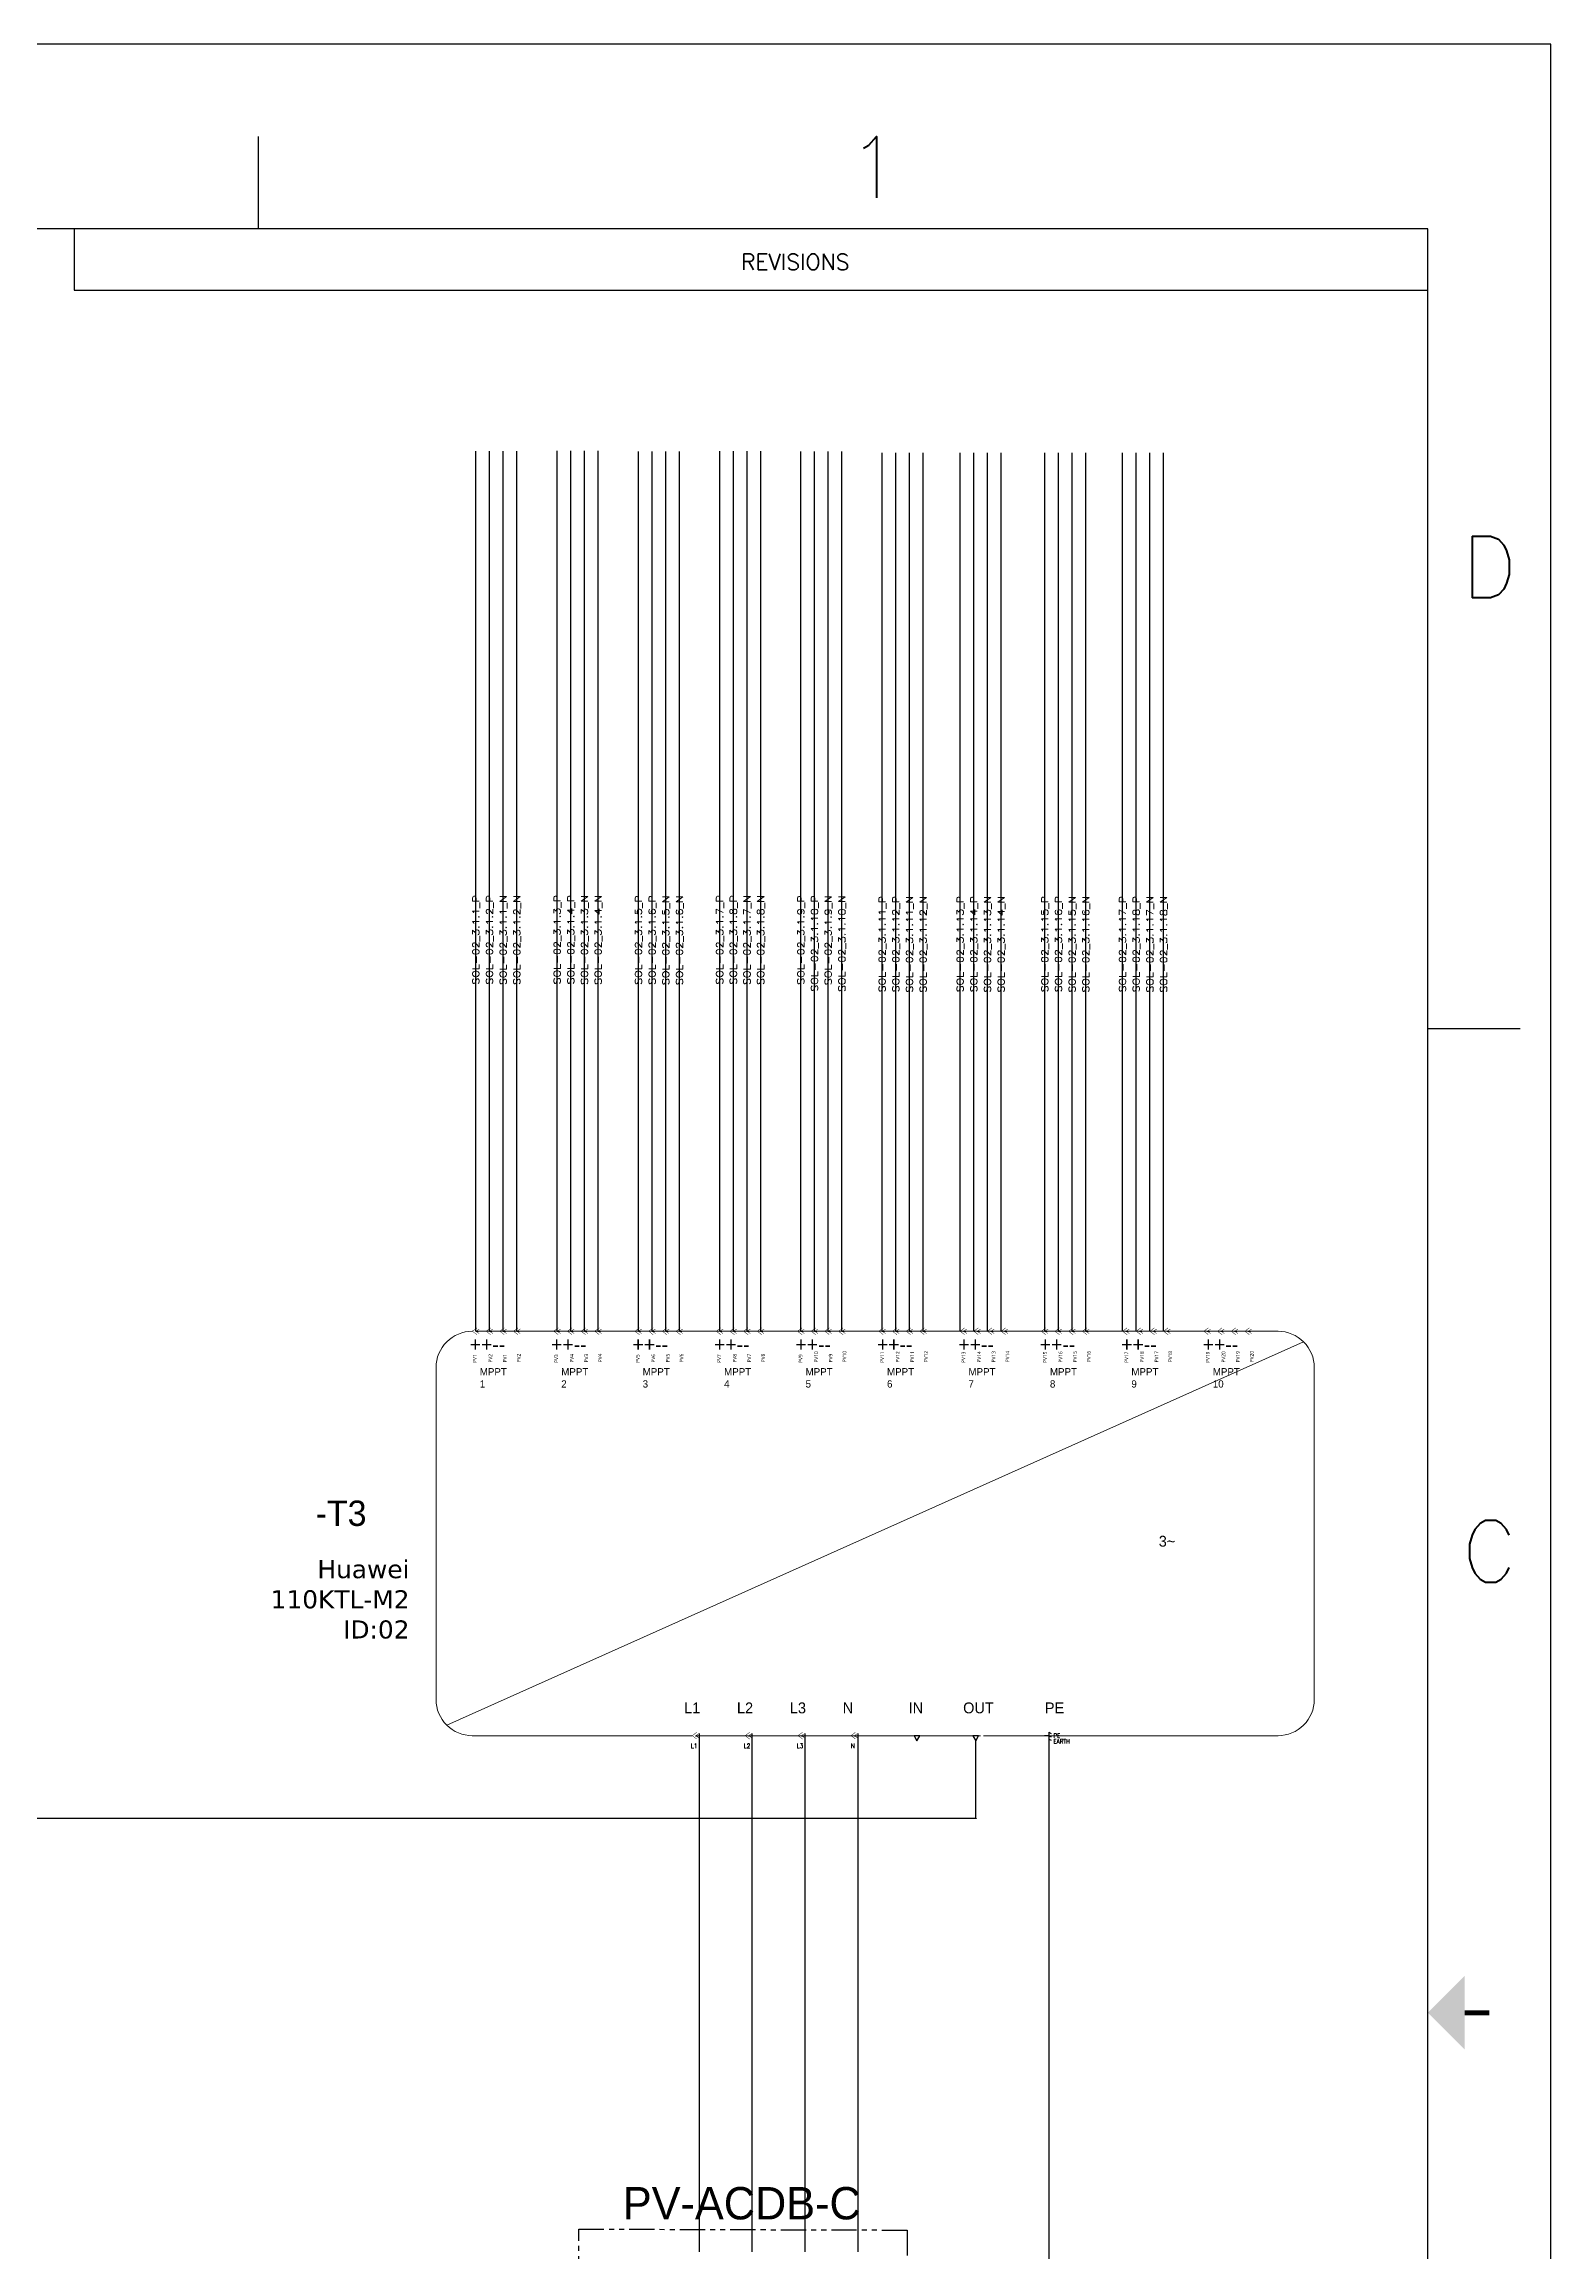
# Model space of a CAD drawing. Header units: inches. Extents: x 9 to 1927, y -3108 to -1647.
# Drawn here: x 1368 to 1927, y -2466 to -1647 of the extents above; entities that cross this region are included whole.
import ezdxf
from ezdxf.enums import TextEntityAlignment as Align

# ---------------------------------------------------------------- set-up
doc = ezdxf.new("R2010")
doc.units = ezdxf.units.IN
doc.header["$MEASUREMENT"] = 0
doc.linetypes.add('HIDDEN2', pattern=[0.1875, 0.125, -0.0625])
doc.linetypes.add('PHANTOM2', pattern=[1.25, 0.625, -0.125, 0.125, -0.125, 0.125, -0.125])
for name, color, linetype in [('DESC', 1, 'Continuous'), ('GRN_12AWG', 3, 'Continuous'), ('GRY_20AWG', 9, 'Continuous'), ('LOCBOX', 92, 'HIDDEN2'), ('RED_10AWG', 1, 'Continuous'), ('RED_12AWG', 1, 'Continuous'), ('SYMS', 7, 'Continuous'), ('TAGS', 51, 'Continuous'), ('Title Block', 7, 'Continuous'), ('Viewport', 7, 'Continuous'), ('WIREFIXED', 255, 'Continuous'), ('WIRES', 7, 'Continuous')]:
    doc.layers.add(name, color=color, linetype=linetype)
doc.styles.add('Roman', font='romans')
doc.styles.add('WD', font='romans.shx')

# ---------------------------------------------------------------- blocks, each defined once
blk = doc.blocks.new('ANSI_border_C')
at = {"layer": 'Title Block'}
for p, q in [((21, 16), (0, 16)), ((21, 0), (21, 16)), ((15.75, 15.25), (15.75, 15.625)), ((20.5, 15.25), (0.5, 15.25)), ((15, 15.25), (15, 15)), ((20.5, 0.75), (20.5, 15.25)), ((15, 15), (20.5, 15)), ((20.5, 12), (20.875, 12))]:
    blk.add_line(p, q, dxfattribs=at)
at = {"layer": 'Title Block', "const_width": 0.02}
blk.add_lwpolyline([(20.75, 8), (20.65, 8)], dxfattribs=at)
at = {"layer": 'Title Block'}
blk.add_solid([(20.65, 7.85), (20.65, 8.15), (20.5, 8)], dxfattribs=at)
at = {"layer": 'Title Block', "style": 'Roman'}
for s, p in [('1', (18.25, 15.5)), ('D', (20.75, 13.875)), ('C', (20.75, 9.875))]:
    blk.add_text(s, height=0.25, dxfattribs=at).set_placement(p, align=Align.MIDDLE_CENTER)
blk.add_text('REVISIONS', height=0.065, dxfattribs=at).set_placement((17.7102, 15.0825))
blk = doc.blocks.new('JIC_border_C')
at = {"xscale": 91.32181020884214, "yscale": 91.32181020884214, "zscale": 91.32181020884214}
blk.add_blockref('ANSI_border_C', (9.12, -3108.09), dxfattribs=at)
blk = doc.blocks.new('VT0_05')
blk.add_lwpolyline([(0.081, -0.063), (0, 0.078), (-0.081, -0.063)], close=True)
at = {"style": 'WD', "flags": 1}
for tag, p in [('X4TERM01', (-0.045, 0)), ('X2TERM01', (0, 0.078)), ('X1TERM01', (0.045, 0)), ('X8TERM01', (0, -0.063))]:
    blk.add_attdef(tag, p, '', height=0.01, dxfattribs=at)
blk = doc.blocks.new('HGND1')
for p, q in [((0.125, 0), (0, 0)), ((0.125, 0.09375), (0.125, -0.09375)), ((0.125, 0.09375), (0.1875, 0.0625)), ((0.125, 0), (0.1875, -0.03125)), ((0.125, -0.09375), (0.1875, -0.125))]:
    blk.add_line(p, q)
at = {"style": 'WD', "flags": 1}
for tag in ['ASSYCODE', 'X4TERM01', 'CAT', 'FAMILY', 'MFG']:
    blk.add_attdef(tag, (0, 0), '', height=0.01, dxfattribs=at)
at = {"style": 'WD', "width": 0.8}
for tag, p in [('TAG1', (0.25, 0)), ('INST', (0.25, 0.3125)), ('LOC', (0.25, 0.15625)), ('DESC1', (0.25, -0.15625)), ('DESC2', (0.25, -0.3125))]:
    blk.add_attdef(tag, text='', height=0.125, dxfattribs=at).set_placement(p, align=Align.MIDDLE_LEFT)
blk = doc.blocks.new('HC01PJ_1-')
blk.add_line((0.031, 0), (0.094, 0))
for points in [[(0.062, -0.094, 0.0125, 0.0125, 0), (-0.063, 0, 0.0125, 0.0125, 0), (0.062, 0.094, 0, 0, 0)], [(0.125, 0.062, 0.0125, 0.0125, 0), (0.031, 0, 0.0125, 0.0125, 0), (0.125, -0.063, 0, 0, 0)]]:
    blk.add_lwpolyline(points, format="xyseb")
at = {"style": 'WD', "flags": 9}
blk.add_attdef('WDTYPE', text='', height=0.01, dxfattribs=at).set_placement((-0.221, 0.075), align=Align.RIGHT)
at = {"style": 'WD', "width": 0.85}
for tag, p in [('TAG1', (-0.01, 0.125)), ('INST', (-0.012, 0.467)), ('LOC', (-0.012, 0.295)), ('DESC1', (-0.01, -0.344)), ('DESC2', (-0.01, -0.516)), ('DESC3', (-0.01, -0.687))]:
    blk.add_attdef(tag, text='', height=0.125, dxfattribs=at).set_placement(p, align=Align.CENTER)
at = {"style": 'WD'}
for tag, p, flags in [('X4TERMDESC01', (-0.094, 0.031), 1), ('X1TERMDESC02', (0.125, 0.031), 1), ('FAMILY', (0.206, 0.131), 9)]:
    blk.add_attdef(tag, p, '', height=0.01, dxfattribs=dict(at, flags=flags))
at = {"color": 7, "style": 'WD', "flags": 1}
for tag, p in [('X4TERM01', (-0.063, 0)), ('X1TERM02', (0.094, 0))]:
    blk.add_attdef(tag, p, '', height=0.0125, dxfattribs=at)
at = {"style": 'WD'}
for tag, p in [('X2LINK', (0, 0.094)), ('X8LINK', (0, -0.094))]:
    blk.add_attdef(tag, p, '', height=0.01, dxfattribs=at)
at = {"linetype": 'Continuous', "style": 'WD', "flags": 9}
for tag, p in [('ASSYCODE', (0.219, 0.062)), ('MFG', (0.228, 0.089)), ('CAT', (0.23, 0.108))]:
    blk.add_attdef(tag, text='', height=0.01, dxfattribs=at).set_placement(p, align=Align.CENTER)
at = {"linetype": 'Continuous', "style": 'WD', "flags": 8}
blk.add_attdef('TERM01', text='', height=0.125, dxfattribs=at).set_placement((-0.104, -0.031), align=Align.TOP_RIGHT)
blk.add_attdef('TERM02', text='', height=0.125, dxfattribs=at).set_placement((0.146, -0.031), align=Align.TOP_LEFT)
blk = doc.blocks.new('WDDOT')
for radius in [0.03, 0.0187, 0.00929]:
    blk.add_circle((0, 0), radius)
blk = doc.blocks.new('WD_WNV')
at = {"linetype": 'Continuous', "style": 'WD', "width": 0.8}
blk.add_attdef('WIRENO', text='', height=0.125, dxfattribs=at).set_placement((-0.05, 0), align=Align.MIDDLE_RIGHT)
at = {"style": 'WD', "flags": 1}
for tag, p in [('W01USER', (-0.062, 0.094)), ('W02USER', (-0.062, 0.086)), ('W03USER', (-0.062, 0.078)), ('W04USER', (-0.062, 0.07)), ('W05USER', (-0.062, 0.062)), ('W06USER', (-0.062, 0.055)), ('W07USER', (-0.062, 0.047)), ('W08USER', (-0.062, 0.039)), ('W09USER', (-0.062, 0.031)), ('W10USER', (-0.062, 0.023))]:
    blk.add_attdef(tag, text='', height=0.005, dxfattribs=at).set_placement(p, align=Align.CENTER)

msp = doc.modelspace()

# ---------------------------------------------------------------- linework, layer by layer
at = {"color": 5, "lineweight": 9}
msp.add_line((1835.15, -2128.54), (1517.2, -2270.77), dxfattribs=at)
for points in [[(1608.32, -2274.7), (1526.7, -2274.7, -0.414214), (1513.27, -2261.27), (1513.27, -2138.04, -0.414214), (1526.7, -2124.61), (1526.77, -2124.61)], [(1528.87, -2124.61), (1825.66, -2124.61, -0.414214), (1839.09, -2138.04), (1839.09, -2261.27, -0.414214), (1825.66, -2274.7), (1716.36, -2274.7)]]:
    msp.add_lwpolyline(points, format="xyb", dxfattribs=at)
msp.add_lwpolyline([(1715.27, -2274.7), (1610.42, -2274.7)], dxfattribs=at)
at = {"layer": 'GRN_12AWG'}
msp.add_line((1740.63, -2274.7), (1740.63, -2584.83), dxfattribs=at)
at = {"layer": 'GRY_20AWG'}
for p, q in [((1713.56, -2305.44), (1713.49, -2276.59)), ((1713.56, -2305.44), (1713.49, -2276.59)), ((1610.74, -2305.38), (1050.2, -2305.38)), ((1630.37, -2305.38), (1610.94, -2305.38)), ((1630.37, -2305.38), (1610.94, -2305.38)), ((1649.99, -2305.38), (1630.57, -2305.38)), ((1649.99, -2305.38), (1630.57, -2305.38)), ((1669.62, -2305.38), (1650.19, -2305.38)), ((1669.62, -2305.38), (1650.19, -2305.38)), ((1713.49, -2305.38), (1669.82, -2305.38)), ((1713.49, -2305.38), (1669.82, -2305.38)), ((1713.56, -2305.38), (1712.88, -2305.38)), ((1713.56, -2305.38), (1712.88, -2305.38))]:
    msp.add_line(p, q, dxfattribs=at)
for centre in [(1630.47, -2305.38), (1630.47, -2305.38), (1650.09, -2305.38), (1650.09, -2305.38), (1669.72, -2305.38)]:
    msp.add_arc(centre, 0.1, 0, 180, dxfattribs=at)
at = {"layer": 'LOCBOX', "color": 6, "linetype": 'PHANTOM2', "ltscale": 15}
msp.add_lwpolyline([(1566.19, -2457.81), (1688, -2458.18), (1688, -2556.31), (1566.19, -2555.93)], close=True, dxfattribs=at)
at = {"layer": 'RED_10AWG'}
for p, q in [((1528.03, -2124.61), (1528.03, -1798)), ((1533.1, -2124.61), (1533.1, -1798)), ((1538.17, -2124.61), (1538.17, -1798)), ((1543.25, -2124.61), (1543.25, -1798)), ((1558.18, -2124.61), (1558.18, -1797.82)), ((1563.25, -2124.61), (1563.25, -1797.82)), ((1568.33, -2124.61), (1568.33, -1797.82)), ((1573.4, -2124.61), (1573.4, -1797.82)), ((1588.33, -2124.61), (1588.33, -1798.13)), ((1593.41, -2124.61), (1593.41, -1798.13)), ((1598.48, -2124.61), (1598.48, -1798.13)), ((1603.55, -2124.61), (1603.55, -1798.13)), ((1618.49, -2124.61), (1618.49, -1798.02)), ((1623.56, -2124.61), (1623.56, -1798.02)), ((1628.63, -2124.61), (1628.63, -1798.02)), ((1633.7, -2124.61), (1633.7, -1798.02)), ((1648.64, -2124.61), (1648.64, -1798.07)), ((1653.71, -2124.61), (1653.71, -1798.07)), ((1658.78, -2124.61), (1658.78, -1798.07)), ((1663.86, -2124.61), (1663.86, -1798.07)), ((1678.79, -2124.61), (1678.79, -1798.57)), ((1683.86, -2124.61), (1683.86, -1798.57)), ((1688.94, -2124.61), (1688.94, -1798.57)), ((1694.01, -2124.61), (1694.01, -1798.57)), ((1707.69, -2124.61), (1707.69, -1798.57)), ((1712.76, -2124.61), (1712.76, -1798.57)), ((1717.83, -2124.61), (1717.83, -1798.57)), ((1722.9, -2124.61), (1722.9, -1798.57)), ((1739.1, -2124.61), (1739.1, -1798.57)), ((1744.17, -2124.61), (1744.17, -1798.57)), ((1749.24, -2124.61), (1749.24, -1798.57)), ((1754.32, -2124.61), (1754.32, -1798.57)), ((1767.99, -2124.61), (1767.99, -1798.57)), ((1773.06, -2124.61), (1773.06, -1798.57)), ((1778.14, -2124.61), (1778.14, -1798.57)), ((1783.21, -2124.61), (1783.21, -1798.57))]:
    msp.add_line(p, q, dxfattribs=at)
at = {"layer": 'RED_12AWG'}
for p, q in [((1610.84, -2273.86), (1610.84, -2466.26)), ((1630.47, -2273.86), (1630.47, -2466.26)), ((1650.09, -2273.86), (1650.09, -2466.26)), ((1669.72, -2273.86), (1669.72, -2466.26))]:
    msp.add_line(p, q, dxfattribs=at)

# ---------------------------------------------------------------- block references
at = {"layer": 'SYMS', "color": 5, "lineweight": 9, "xscale": 13.43108688204268, "yscale": 13.43108688204268, "zscale": 13.43108688204268}
for p in [(1527.61, -2124.61), (1532.68, -2124.61), (1537.75, -2124.61), (1542.83, -2124.61), (1557.76, -2124.61), (1562.83, -2124.61), (1567.91, -2124.61), (1572.98, -2124.61), (1587.91, -2124.61), (1592.99, -2124.61), (1598.06, -2124.61), (1603.13, -2124.61), (1618.07, -2124.61), (1623.14, -2124.61), (1628.21, -2124.61), (1633.28, -2124.61), (1648.22, -2124.61), (1653.29, -2124.61), (1658.36, -2124.61), (1663.44, -2124.61), (1678.37, -2124.61), (1683.44, -2124.61), (1688.52, -2124.61), (1693.59, -2124.61), (1708.52, -2124.61), (1713.6, -2124.61), (1718.67, -2124.61), (1723.74, -2124.61), (1738.68, -2124.61), (1743.75, -2124.61), (1748.82, -2124.61), (1753.9, -2124.61), (1768.83, -2124.61), (1773.9, -2124.61), (1778.98, -2124.61), (1784.05, -2124.61), (1798.98, -2124.61), (1804.06, -2124.61), (1809.13, -2124.61), (1814.2, -2124.61)]:
    msp.add_blockref('HC01PJ_1-', p, dxfattribs=at)
at = {"layer": 'SYMS', "color": 5, "lineweight": 9}
ref = msp.add_blockref('HC01PJ_1-', (1609.16, -2274.7), dxfattribs=dict(at, xscale=13.43108688204268, yscale=13.43108688204268, zscale=13.43108688204268))
ref.add_attrib('DESC1', 'L1', dxfattribs={"layer": 'DESC', "height": 1.679, "style": 'WD', "width": 0.85}).set_placement((1609.02, -2279.32), align=Align.CENTER)
ref = msp.add_blockref('HC01PJ_1-', (1628.79, -2274.7), dxfattribs=dict(at, xscale=13.43108688204268, yscale=13.43108688204268, zscale=13.43108688204268))
ref.add_attrib('DESC1', 'L2', dxfattribs={"layer": 'DESC', "height": 1.679, "style": 'WD', "width": 0.85}).set_placement((1628.65, -2279.32), align=Align.CENTER)
ref = msp.add_blockref('HC01PJ_1-', (1648.41, -2274.7), dxfattribs=dict(at, xscale=13.43108688204268, yscale=13.43108688204268, zscale=13.43108688204268))
ref.add_attrib('DESC1', 'L3', dxfattribs={"layer": 'DESC', "height": 1.679, "style": 'WD', "width": 0.85}).set_placement((1648.27, -2279.32), align=Align.CENTER)
ref = msp.add_blockref('HC01PJ_1-', (1668.04, -2274.7), dxfattribs=dict(at, xscale=13.43108688204268, yscale=13.43108688204268, zscale=13.43108688204268))
ref.add_attrib('DESC1', 'N', dxfattribs={"layer": 'DESC', "height": 1.68, "style": 'WD', "width": 0.85}).set_placement((1667.9, -2279.32), align=Align.CENTER)
at = {"layer": 'SYMS', "color": 5, "lineweight": 9, "xscale": 13.43108688204268, "yscale": 13.43108688204268, "zscale": 13.43108688204268, "rotation": 180}
for p in [(1691.68, -2275.54), (1713.49, -2275.54)]:
    msp.add_blockref('VT0_05', p, dxfattribs=at)
at = {"layer": 'SYMS', "color": 5, "lineweight": 9}
ref = msp.add_blockref('HGND1', (1738.95, -2274.7), dxfattribs=dict(at, xscale=13.43108688204268, yscale=13.43108688204268, zscale=13.43108688204268))
ref.add_attrib('TAG1', 'PE', dxfattribs={"layer": 'TAGS', "height": 1.679, "style": 'WD', "width": 0.8}).set_placement((1742.3, -2274.7), align=Align.MIDDLE_LEFT)
ref.add_attrib('DESC1', 'EARTH', dxfattribs={"layer": 'DESC', "height": 1.679, "style": 'WD', "width": 0.8}).set_placement((1742.3, -2276.8), align=Align.MIDDLE_LEFT)
at = {"layer": 'SYMS', "xscale": 2, "yscale": 2, "zscale": 2}
msp.add_blockref('WDDOT', (1713.56, -2305.38), dxfattribs=at)
msp.add_blockref('WDDOT', (1713.56, -2305.38), dxfattribs=at)
at = {"layer": 'Viewport'}
msp.add_blockref('JIC_border_C', (0, 0), dxfattribs=at)
at = {"layer": 'WIRES', "color": 3}
ref = msp.add_blockref('WD_WNV', (1528.03, -1961.31), dxfattribs=dict(at, xscale=20, yscale=30, zscale=2, rotation=90))
ref.add_attrib('WIRENOF', 'SOL-02_3.1.1_P', dxfattribs={"layer": 'WIREFIXED', "linetype": 'Continuous', "height": 2.5, "rotation": 90, "style": 'WD', "width": 1.2}).set_placement((1528.03, -1962.81), align=Align.MIDDLE_RIGHT)
ref = msp.add_blockref('WD_WNV', (1533.1, -1961.31), dxfattribs=dict(at, xscale=20, yscale=30, zscale=2, rotation=90))
ref.add_attrib('WIRENOF', 'SOL-02_3.1.2_P', dxfattribs={"layer": 'WIREFIXED', "linetype": 'Continuous', "height": 2.5, "rotation": 90, "style": 'WD', "width": 1.2}).set_placement((1533.1, -1962.81), align=Align.MIDDLE_RIGHT)
ref = msp.add_blockref('WD_WNV', (1538.17, -1961.31), dxfattribs=dict(at, xscale=20, yscale=30, zscale=2, rotation=90))
ref.add_attrib('WIRENOF', 'SOL-02_3.1.1_N', dxfattribs={"layer": 'WIREFIXED', "linetype": 'Continuous', "height": 2.5, "rotation": 90, "style": 'WD', "width": 1.2}).set_placement((1538.17, -1962.81), align=Align.MIDDLE_RIGHT)
ref = msp.add_blockref('WD_WNV', (1543.25, -1961.31), dxfattribs=dict(at, xscale=20, yscale=30, zscale=2, rotation=90))
ref.add_attrib('WIRENOF', 'SOL-02_3.1.2_N', dxfattribs={"layer": 'WIREFIXED', "linetype": 'Continuous', "height": 2.5, "rotation": 90, "style": 'WD', "width": 1.2}).set_placement((1543.25, -1962.81), align=Align.MIDDLE_RIGHT)
ref = msp.add_blockref('WD_WNV', (1558.18, -1961.21), dxfattribs=dict(at, xscale=20, yscale=30, zscale=2, rotation=90))
ref.add_attrib('WIRENOF', 'SOL-02_3.1.3_P', dxfattribs={"layer": 'WIREFIXED', "linetype": 'Continuous', "height": 2.5, "rotation": 90, "style": 'WD', "width": 1.2}).set_placement((1558.18, -1962.71), align=Align.MIDDLE_RIGHT)
ref = msp.add_blockref('WD_WNV', (1563.25, -1961.21), dxfattribs=dict(at, xscale=20, yscale=30, zscale=2, rotation=90))
ref.add_attrib('WIRENOF', 'SOL-02_3.1.4_P', dxfattribs={"layer": 'WIREFIXED', "linetype": 'Continuous', "height": 2.5, "rotation": 90, "style": 'WD', "width": 1.2}).set_placement((1563.25, -1962.71), align=Align.MIDDLE_RIGHT)
ref = msp.add_blockref('WD_WNV', (1568.33, -1961.21), dxfattribs=dict(at, xscale=20, yscale=30, zscale=2, rotation=90))
ref.add_attrib('WIRENOF', 'SOL-02_3.1.3_N', dxfattribs={"layer": 'WIREFIXED', "linetype": 'Continuous', "height": 2.5, "rotation": 90, "style": 'WD', "width": 1.2}).set_placement((1568.33, -1962.71), align=Align.MIDDLE_RIGHT)
ref = msp.add_blockref('WD_WNV', (1573.4, -1961.21), dxfattribs=dict(at, xscale=20, yscale=30, zscale=2, rotation=90))
ref.add_attrib('WIRENOF', 'SOL-02_3.1.4_N', dxfattribs={"layer": 'WIREFIXED', "linetype": 'Continuous', "height": 2.5, "rotation": 90, "style": 'WD', "width": 1.2}).set_placement((1573.4, -1962.71), align=Align.MIDDLE_RIGHT)
ref = msp.add_blockref('WD_WNV', (1588.33, -1961.37), dxfattribs=dict(at, xscale=20, yscale=30, zscale=2, rotation=90))
ref.add_attrib('WIRENOF', 'SOL-02_3.1.5_P', dxfattribs={"layer": 'WIREFIXED', "linetype": 'Continuous', "height": 2.5, "rotation": 90, "style": 'WD', "width": 1.2}).set_placement((1588.33, -1962.87), align=Align.MIDDLE_RIGHT)
ref = msp.add_blockref('WD_WNV', (1593.41, -1961.37), dxfattribs=dict(at, xscale=20, yscale=30, zscale=2, rotation=90))
ref.add_attrib('WIRENOF', 'SOL-02_3.1.6_P', dxfattribs={"layer": 'WIREFIXED', "linetype": 'Continuous', "height": 2.5, "rotation": 90, "style": 'WD', "width": 1.2}).set_placement((1593.41, -1962.87), align=Align.MIDDLE_RIGHT)
ref = msp.add_blockref('WD_WNV', (1598.48, -1961.37), dxfattribs=dict(at, xscale=20, yscale=30, zscale=2, rotation=90))
ref.add_attrib('WIRENOF', 'SOL-02_3.1.5_N', dxfattribs={"layer": 'WIREFIXED', "linetype": 'Continuous', "height": 2.5, "rotation": 90, "style": 'WD', "width": 1.2}).set_placement((1598.48, -1962.87), align=Align.MIDDLE_RIGHT)
ref = msp.add_blockref('WD_WNV', (1603.55, -1961.37), dxfattribs=dict(at, xscale=20, yscale=30, zscale=2, rotation=90))
ref.add_attrib('WIRENOF', 'SOL-02_3.1.6_N', dxfattribs={"layer": 'WIREFIXED', "linetype": 'Continuous', "height": 2.5, "rotation": 90, "style": 'WD', "width": 1.2}).set_placement((1603.55, -1962.87), align=Align.MIDDLE_RIGHT)
ref = msp.add_blockref('WD_WNV', (1618.49, -1961.31), dxfattribs=dict(at, xscale=20, yscale=30, zscale=2, rotation=90))
ref.add_attrib('WIRENOF', 'SOL-02_3.1.7_P', dxfattribs={"layer": 'WIREFIXED', "linetype": 'Continuous', "height": 2.5, "rotation": 90, "style": 'WD', "width": 1.2}).set_placement((1618.49, -1962.81), align=Align.MIDDLE_RIGHT)
ref = msp.add_blockref('WD_WNV', (1623.56, -1961.31), dxfattribs=dict(at, xscale=20, yscale=30, zscale=2, rotation=90))
ref.add_attrib('WIRENOF', 'SOL-02_3.1.8_P', dxfattribs={"layer": 'WIREFIXED', "linetype": 'Continuous', "height": 2.5, "rotation": 90, "style": 'WD', "width": 1.2}).set_placement((1623.56, -1962.81), align=Align.MIDDLE_RIGHT)
ref = msp.add_blockref('WD_WNV', (1628.63, -1961.31), dxfattribs=dict(at, xscale=20, yscale=30, zscale=2, rotation=90))
ref.add_attrib('WIRENOF', 'SOL-02_3.1.7_N', dxfattribs={"layer": 'WIREFIXED', "linetype": 'Continuous', "height": 2.5, "rotation": 90, "style": 'WD', "width": 1.2}).set_placement((1628.63, -1962.81), align=Align.MIDDLE_RIGHT)
ref = msp.add_blockref('WD_WNV', (1633.7, -1961.31), dxfattribs=dict(at, xscale=20, yscale=30, zscale=2, rotation=90))
ref.add_attrib('WIRENOF', 'SOL-02_3.1.8_N', dxfattribs={"layer": 'WIREFIXED', "linetype": 'Continuous', "height": 2.5, "rotation": 90, "style": 'WD', "width": 1.2}).set_placement((1633.7, -1962.81), align=Align.MIDDLE_RIGHT)
ref = msp.add_blockref('WD_WNV', (1648.64, -1961.34), dxfattribs=dict(at, xscale=20, yscale=30, zscale=2, rotation=90))
ref.add_attrib('WIRENOF', 'SOL-02_3.1.9_P', dxfattribs={"layer": 'WIREFIXED', "linetype": 'Continuous', "height": 2.5, "rotation": 90, "style": 'WD', "width": 1.2}).set_placement((1648.64, -1962.84), align=Align.MIDDLE_RIGHT)
ref = msp.add_blockref('WD_WNV', (1653.71, -1961.34), dxfattribs=dict(at, xscale=20, yscale=30, zscale=2, rotation=90))
ref.add_attrib('WIRENOF', 'SOL-02_3.1.10_P', dxfattribs={"layer": 'WIREFIXED', "linetype": 'Continuous', "height": 2.5, "rotation": 90, "style": 'WD', "width": 1.2}).set_placement((1653.71, -1962.84), align=Align.MIDDLE_RIGHT)
ref = msp.add_blockref('WD_WNV', (1658.78, -1961.34), dxfattribs=dict(at, xscale=20, yscale=30, zscale=2, rotation=90))
ref.add_attrib('WIRENOF', 'SOL-02_3.1.9_N', dxfattribs={"layer": 'WIREFIXED', "linetype": 'Continuous', "height": 2.5, "rotation": 90, "style": 'WD', "width": 1.2}).set_placement((1658.78, -1962.84), align=Align.MIDDLE_RIGHT)
ref = msp.add_blockref('WD_WNV', (1663.86, -1961.34), dxfattribs=dict(at, xscale=20, yscale=30, zscale=2, rotation=90))
ref.add_attrib('WIRENOF', 'SOL-02_3.1.10_N', dxfattribs={"layer": 'WIREFIXED', "linetype": 'Continuous', "height": 2.5, "rotation": 90, "style": 'WD', "width": 1.2}).set_placement((1663.86, -1962.84), align=Align.MIDDLE_RIGHT)
ref = msp.add_blockref('WD_WNV', (1678.79, -1961.59), dxfattribs=dict(at, xscale=20, yscale=30, zscale=2, rotation=90))
ref.add_attrib('WIRENOF', 'SOL-02_3.1.11_P', dxfattribs={"layer": 'WIREFIXED', "linetype": 'Continuous', "height": 2.5, "rotation": 90, "style": 'WD', "width": 1.2}).set_placement((1678.79, -1963.09), align=Align.MIDDLE_RIGHT)
ref = msp.add_blockref('WD_WNV', (1683.86, -1961.59), dxfattribs=dict(at, xscale=20, yscale=30, zscale=2, rotation=90))
ref.add_attrib('WIRENOF', 'SOL-02_3.1.12_P', dxfattribs={"layer": 'WIREFIXED', "linetype": 'Continuous', "height": 2.5, "rotation": 90, "style": 'WD', "width": 1.2}).set_placement((1683.86, -1963.09), align=Align.MIDDLE_RIGHT)
ref = msp.add_blockref('WD_WNV', (1688.94, -1961.59), dxfattribs=dict(at, xscale=20, yscale=30, zscale=2, rotation=90))
ref.add_attrib('WIRENOF', 'SOL-02_3.1.11_N', dxfattribs={"layer": 'WIREFIXED', "linetype": 'Continuous', "height": 2.5, "rotation": 90, "style": 'WD', "width": 1.2}).set_placement((1688.94, -1963.09), align=Align.MIDDLE_RIGHT)
ref = msp.add_blockref('WD_WNV', (1694.01, -1961.59), dxfattribs=dict(at, xscale=20, yscale=30, zscale=2, rotation=90))
ref.add_attrib('WIRENOF', 'SOL-02_3.1.12_N', dxfattribs={"layer": 'WIREFIXED', "linetype": 'Continuous', "height": 2.5, "rotation": 90, "style": 'WD', "width": 1.2}).set_placement((1694.01, -1963.09), align=Align.MIDDLE_RIGHT)
ref = msp.add_blockref('WD_WNV', (1707.69, -1961.59), dxfattribs=dict(at, xscale=20, yscale=30, zscale=2, rotation=90))
ref.add_attrib('WIRENOF', 'SOL-02_3.1.13_P', dxfattribs={"layer": 'WIREFIXED', "linetype": 'Continuous', "height": 2.5, "rotation": 90, "style": 'WD', "width": 1.2}).set_placement((1707.69, -1963.09), align=Align.MIDDLE_RIGHT)
ref = msp.add_blockref('WD_WNV', (1712.76, -1961.59), dxfattribs=dict(at, xscale=20, yscale=30, zscale=2, rotation=90))
ref.add_attrib('WIRENOF', 'SOL-02_3.1.14_P', dxfattribs={"layer": 'WIREFIXED', "linetype": 'Continuous', "height": 2.5, "rotation": 90, "style": 'WD', "width": 1.2}).set_placement((1712.76, -1963.09), align=Align.MIDDLE_RIGHT)
ref = msp.add_blockref('WD_WNV', (1717.83, -1961.59), dxfattribs=dict(at, xscale=20, yscale=30, zscale=2, rotation=90))
ref.add_attrib('WIRENOF', 'SOL-02_3.1.13_N', dxfattribs={"layer": 'WIREFIXED', "linetype": 'Continuous', "height": 2.5, "rotation": 90, "style": 'WD', "width": 1.2}).set_placement((1717.83, -1963.09), align=Align.MIDDLE_RIGHT)
ref = msp.add_blockref('WD_WNV', (1722.9, -1961.59), dxfattribs=dict(at, xscale=20, yscale=30, zscale=2, rotation=90))
ref.add_attrib('WIRENOF', 'SOL-02_3.1.14_N', dxfattribs={"layer": 'WIREFIXED', "linetype": 'Continuous', "height": 2.5, "rotation": 90, "style": 'WD', "width": 1.2}).set_placement((1722.9, -1963.09), align=Align.MIDDLE_RIGHT)
ref = msp.add_blockref('WD_WNV', (1739.1, -1961.59), dxfattribs=dict(at, xscale=20, yscale=30, zscale=2, rotation=90))
ref.add_attrib('WIRENOF', 'SOL-02_3.1.15_P', dxfattribs={"layer": 'WIREFIXED', "linetype": 'Continuous', "height": 2.5, "rotation": 90, "style": 'WD', "width": 1.2}).set_placement((1739.1, -1963.09), align=Align.MIDDLE_RIGHT)
ref = msp.add_blockref('WD_WNV', (1744.17, -1961.59), dxfattribs=dict(at, xscale=20, yscale=30, zscale=2, rotation=90))
ref.add_attrib('WIRENOF', 'SOL-02_3.1.16_P', dxfattribs={"layer": 'WIREFIXED', "linetype": 'Continuous', "height": 2.5, "rotation": 90, "style": 'WD', "width": 1.2}).set_placement((1744.17, -1963.09), align=Align.MIDDLE_RIGHT)
ref = msp.add_blockref('WD_WNV', (1749.24, -1961.59), dxfattribs=dict(at, xscale=20, yscale=30, zscale=2, rotation=90))
ref.add_attrib('WIRENOF', 'SOL-02_3.1.15_N', dxfattribs={"layer": 'WIREFIXED', "linetype": 'Continuous', "height": 2.5, "rotation": 90, "style": 'WD', "width": 1.2}).set_placement((1749.24, -1963.09), align=Align.MIDDLE_RIGHT)
ref = msp.add_blockref('WD_WNV', (1754.32, -1961.59), dxfattribs=dict(at, xscale=20, yscale=30, zscale=2, rotation=90))
ref.add_attrib('WIRENOF', 'SOL-02_3.1.16_N', dxfattribs={"layer": 'WIREFIXED', "linetype": 'Continuous', "height": 2.5, "rotation": 90, "style": 'WD', "width": 1.2}).set_placement((1754.32, -1963.09), align=Align.MIDDLE_RIGHT)
ref = msp.add_blockref('WD_WNV', (1767.99, -1961.59), dxfattribs=dict(at, xscale=20, yscale=30, zscale=2, rotation=90))
ref.add_attrib('WIRENOF', 'SOL-02_3.1.17_P', dxfattribs={"layer": 'WIREFIXED', "linetype": 'Continuous', "height": 2.5, "rotation": 90, "style": 'WD', "width": 1.2}).set_placement((1767.99, -1963.09), align=Align.MIDDLE_RIGHT)
ref = msp.add_blockref('WD_WNV', (1773.06, -1961.59), dxfattribs=dict(at, xscale=20, yscale=30, zscale=2, rotation=90))
ref.add_attrib('WIRENOF', 'SOL-02_3.1.18_P', dxfattribs={"layer": 'WIREFIXED', "linetype": 'Continuous', "height": 2.5, "rotation": 90, "style": 'WD', "width": 1.2}).set_placement((1773.06, -1963.09), align=Align.MIDDLE_RIGHT)
ref = msp.add_blockref('WD_WNV', (1778.14, -1961.59), dxfattribs=dict(at, xscale=20, yscale=30, zscale=2, rotation=90))
ref.add_attrib('WIRENOF', 'SOL-02_3.1.17_N', dxfattribs={"layer": 'WIREFIXED', "linetype": 'Continuous', "height": 2.5, "rotation": 90, "style": 'WD', "width": 1.2}).set_placement((1778.14, -1963.09), align=Align.MIDDLE_RIGHT)
ref = msp.add_blockref('WD_WNV', (1783.21, -1961.59), dxfattribs=dict(at, xscale=20, yscale=30, zscale=2, rotation=90))
ref.add_attrib('WIRENOF', 'SOL-02_3.1.18_N', dxfattribs={"layer": 'WIREFIXED', "linetype": 'Continuous', "height": 2.5, "rotation": 90, "style": 'WD', "width": 1.2}).set_placement((1783.21, -1963.09), align=Align.MIDDLE_RIGHT)

# ---------------------------------------------------------------- texts
at = {"color": 5, "lineweight": 9, "attachment_point": 1}
for s, width, insert, char_height in [('++--', 0.946, (1525.72, -2126.8), 5.372), ('++--', 0.946, (1555.94, -2126.8), 5.372), ('++--', 0.946, (1586.16, -2126.8), 5.372), ('++--', 0.946, (1616.38, -2126.8), 5.372), ('++--', 0.946, (1646.6, -2126.8), 5.372), ('++--', 0.946, (1676.82, -2126.8), 5.372), ('++--', 0.946, (1707.03, -2126.8), 5.372), ('++--', 0.946, (1737.25, -2126.8), 5.372), ('++--', 0.946, (1767.47, -2126.8), 5.372), ('++--', 0.946, (1797.69, -2126.8), 5.372), ('MPPT 1', 1.3586, (1529.48, -2138.3), 2.702), ('MPPT 2', 1.3586, (1559.7, -2138.3), 2.702), ('MPPT 3', 1.3586, (1589.92, -2138.3), 2.702), ('MPPT 4', 1.3586, (1620.14, -2138.3), 2.702), ('MPPT 5', 1.3586, (1650.36, -2138.3), 2.702), ('MPPT 6', 1.3586, (1680.58, -2138.3), 2.702), ('MPPT 7', 1.3586, (1710.8, -2138.3), 2.702), ('MPPT 8', 1.3586, (1741.02, -2138.3), 2.702), ('MPPT 9', 1.3586, (1771.24, -2138.3), 2.702), ('MPPT 10', 1.3586, (1801.46, -2138.3), 2.702), ('3~', 4.2552, (1781.4, -2200.52), 4.029), ('L1', 4.2552, (1605.28, -2262.37), 4.029), ('L2', 4.2552, (1624.9, -2262.37), 4.029), ('L3', 4.2552, (1644.53, -2262.37), 4.029), ('N', 4.2552, (1664.15, -2262.37), 4.03), ('IN', 4.2552, (1688.59, -2262.37), 4.029), ('OUT', 4.2552, (1708.82, -2262.37), 4.029), ('PE', 4.2552, (1739.14, -2262.37), 4.029)]:
    msp.add_mtext_dynamic_manual_height_columns(s, width=width, gutter_width=0.325, heights=[0], dxfattribs=dict(at, insert=insert, char_height=char_height))
at = {"color": 5, "lineweight": 9, "char_height": 1.3431, "attachment_point": 1, "rotation": 90}
for s, insert in [('{\\fYu Gothic Medium|b0|i0|c0|p34;PV1}', (1526.97, -2136.36)), ('{\\fYu Gothic Medium|b0|i0|c0|p34;PV2}', (1532.76, -2136.24)), ('{\\fYu Gothic Medium|b0|i0|c0|p34;PV1}', (1538.11, -2136.16)), ('{\\fYu Gothic Medium|b0|i0|c0|p34;PV2}', (1543.25, -2136.11)), ('{\\fYu Gothic Medium|b0|i0|c0|p34;PV3}', (1557.19, -2136.36)), ('{\\fYu Gothic Medium|b0|i0|c0|p34;PV4}', (1562.98, -2136.24)), ('{\\fYu Gothic Medium|b0|i0|c0|p34;PV3}', (1568.33, -2136.16)), ('{\\fYu Gothic Medium|b0|i0|c0|p34;PV4}', (1573.47, -2136.11)), ('{\\fYu Gothic Medium|b0|i0|c0|p34;PV5}', (1587.41, -2136.36)), ('{\\fYu Gothic Medium|b0|i0|c0|p34;PV6}', (1593.2, -2136.24)), ('{\\fYu Gothic Medium|b0|i0|c0|p34;PV5}', (1598.55, -2136.16)), ('{\\fYu Gothic Medium|b0|i0|c0|p34;PV6}', (1603.69, -2136.11)), ('{\\fYu Gothic Medium|b0|i0|c0|p34;PV7}', (1617.62, -2136.36)), ('{\\fYu Gothic Medium|b0|i0|c0|p34;PV8}', (1623.42, -2136.24)), ('{\\fYu Gothic Medium|b0|i0|c0|p34;PV7}', (1628.77, -2136.16)), ('{\\fYu Gothic Medium|b0|i0|c0|p34;PV8}', (1633.91, -2136.11)), ('{\\fYu Gothic Medium|b0|i0|c0|p34;PV9}', (1647.84, -2136.36)), ('{\\fYu Gothic Medium|b0|i0|c0|p34;PV10}', (1653.64, -2136.24)), ('{\\fYu Gothic Medium|b0|i0|c0|p34;PV9}', (1658.99, -2136.16)), ('{\\fYu Gothic Medium|b0|i0|c0|p34;PV10}', (1664.13, -2136.11)), ('{\\fYu Gothic Medium|b0|i0|c0|p34;PV11}', (1678.06, -2136.36)), ('{\\fYu Gothic Medium|b0|i0|c0|p34;PV12}', (1683.86, -2136.24)), ('{\\fYu Gothic Medium|b0|i0|c0|p34;PV11}', (1689.21, -2136.16)), ('{\\fYu Gothic Medium|b0|i0|c0|p34;PV12}', (1694.35, -2136.11)), ('{\\fYu Gothic Medium|b0|i0|c0|p34;PV13}', (1708.28, -2136.36)), ('{\\fYu Gothic Medium|b0|i0|c0|p34;PV14}', (1714.08, -2136.24)), ('{\\fYu Gothic Medium|b0|i0|c0|p34;PV13}', (1719.43, -2136.16)), ('{\\fYu Gothic Medium|b0|i0|c0|p34;PV14}', (1724.57, -2136.11)), ('{\\fYu Gothic Medium|b0|i0|c0|p34;PV15}', (1738.5, -2136.36)), ('{\\fYu Gothic Medium|b0|i0|c0|p34;PV16}', (1744.3, -2136.24)), ('{\\fYu Gothic Medium|b0|i0|c0|p34;PV15}', (1749.65, -2136.16)), ('{\\fYu Gothic Medium|b0|i0|c0|p34;PV16}', (1754.79, -2136.11)), ('{\\fYu Gothic Medium|b0|i0|c0|p34;PV17}', (1768.72, -2136.36)), ('{\\fYu Gothic Medium|b0|i0|c0|p34;PV18}', (1774.52, -2136.24)), ('{\\fYu Gothic Medium|b0|i0|c0|p34;PV17}', (1779.87, -2136.16)), ('{\\fYu Gothic Medium|b0|i0|c0|p34;PV18}', (1785.01, -2136.11)), ('{\\fYu Gothic Medium|b0|i0|c0|p34;PV19}', (1798.94, -2136.36)), ('{\\fYu Gothic Medium|b0|i0|c0|p34;PV20}', (1804.74, -2136.24)), ('{\\fYu Gothic Medium|b0|i0|c0|p34;PV19}', (1810.09, -2136.16)), ('{\\fYu Gothic Medium|b0|i0|c0|p34;PV20}', (1815.23, -2136.11))]:
    msp.add_mtext_dynamic_manual_height_columns(s, width=0.3802, gutter_width=0.325, heights=[0], dxfattribs=dict(at, insert=insert))
at = {"insert": (1493.74, -2209.53), "char_height": 6.7155, "attachment_point": 1}
msp.add_mtext_dynamic_manual_height_columns('\\pxqr;{\\fVerdana|b0|i0|c0|p34;Huawei 110KTL-M2\\PID:02}', width=9.6595, gutter_width=3, heights=[0], dxfattribs=at)
msp.add_attdef('-T3', text='Huawei 110KTL-M2', height=9.4018).set_placement((1468.59, -2187.45), align=Align.TOP_LEFT)
at = {"layer": 'LOCBOX', "color": 6}
msp.add_text('PV-ACDB-C', height=12, dxfattribs=at).set_placement((1626.69, -2457.81), align=Align.BOTTOM_CENTER)

doc.saveas('drawing.dxf')
